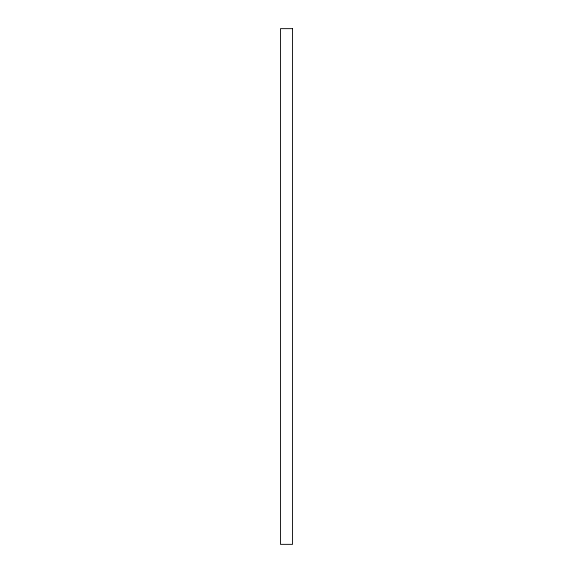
<?xml version="1.0" encoding="UTF-8"?>
<svg xmlns="http://www.w3.org/2000/svg" width="573" height="573" viewBox="0 0 573 573"><rect width="100%" height="100%" fill="white"/><g stroke="black" fill="none" stroke-linecap="round" stroke-linejoin="round"><path stroke-width="0.86" d="M292.531 28.65L280.469 28.65L280.469 544.35L292.531 544.35L292.531 28.65"/></g></svg>
